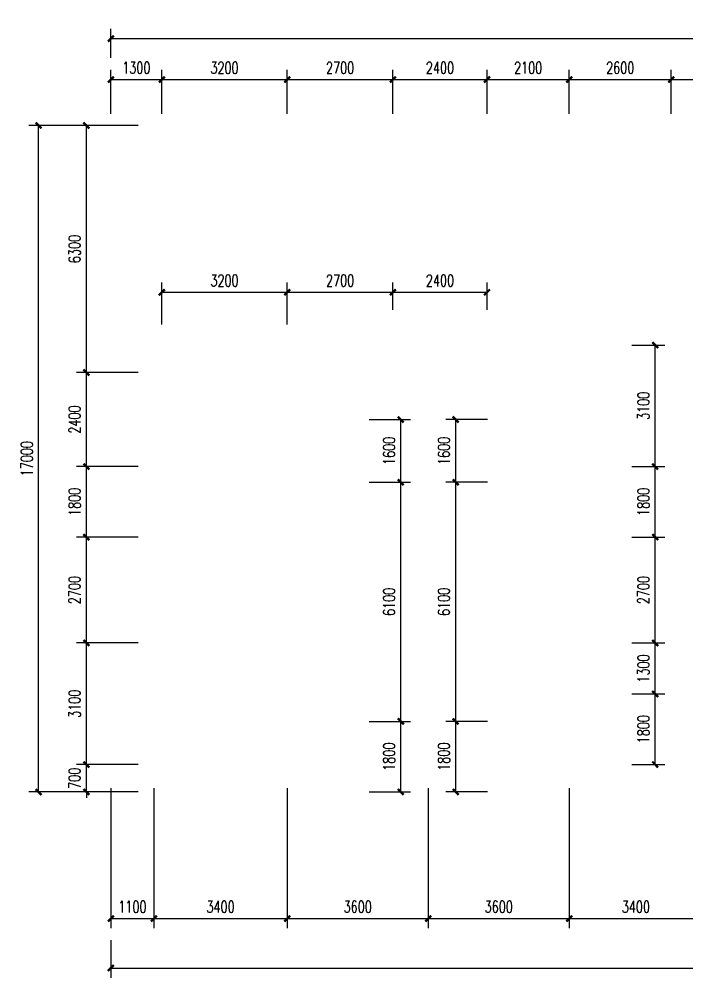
# Model space of a CAD drawing. Extents: x 23428 to 24977637, y 11095 to 11339778.
# Drawn here: x 24845725 to 24862765, y 11152756 to 11177209 of the extents above; entities that cross this region are included whole.
import ezdxf

# ---------------------------------------------------------------- set-up
doc = ezdxf.new("R2010")
doc.units = 0
doc.header["$LTSCALE"] = 1000
doc.layers.add('A-ANNO-DIMS', color=3, linetype='Continuous')
doc.styles.add('DIM_FONT', font='SIMPLEX', dxfattribs={"width": 0.7, "bigfont": 'GBCBIG'})
doc.dimstyles.new('DIMN', dxfattribs={"dimtxt": 300, "dimasz": 150, "dimexe": 250, "dimexo": 300, "dimgap": 150, "dimtad": 1, "dimdec": 0, "dimzin": 0, "dimdsep": 46, "dimtxsty": 'DIM_FONT', "dimblk": 'ARCHTICK', "dimcen": 0.09, "dimclrt": 7, "dimazin": 2, "dimtfac": 1, "dimtdec": 0, "dimtix": 1, "dimtmove": 2, "dimatfit": 3, "dimldrblk": 'ARCHTICK', "dimtolj": 1, "dimtzin": 0, "dimarcsym": 0})

# ---------------------------------------------------------------- blocks, each defined once
blk = doc.blocks.new('_ArchTick')
at = {"color": 0, "linetype": 'ByBlock', "const_width": 0.4}
blk.add_lwpolyline([(-0.5, -0.5), (0.5, 0.5)], dxfattribs=at)
blk = doc.blocks.new('*D221')
at = {"layer": 'A-ANNO-DIMS', "color": 0, "lineweight": -2}
for p, q in [((24861365, 11168897), (24862207, 11168897)), ((24861957, 11165797), (24861957, 11168897)), ((24861365, 11165797), (24862207, 11165797))]:
    blk.add_line(p, q, dxfattribs=at)
at = {"layer": 'Defpoints', "color": 0}
for p in [(24861065, 11168897), (24861957, 11168897), (24861065, 11165797)]:
    blk.add_point(p, dxfattribs=at)
at = {"layer": 'A-ANNO-DIMS', "color": 0, "lineweight": -2, "xscale": 150, "yscale": 150, "zscale": 150}
for p, rotation in [((24861957, 11168897), 90), ((24861957, 11165797), 270)]:
    blk.add_blockref('_ArchTick', p, dxfattribs=dict(at, rotation=rotation))
at = {"layer": 'A-ANNO-DIMS', "color": 7, "insert": (24861657, 11167347), "char_height": 300, "attachment_point": 5, "rotation": 90, "style": 'DIM_FONT'}
blk.add_mtext('\\A1;3100', dxfattribs=at)
blk = doc.blocks.new('*D222')
at = {"layer": 'A-ANNO-DIMS', "color": 0, "lineweight": -2}
for p, q in [((24861365, 11165797), (24862207, 11165797)), ((24861957, 11163997), (24861957, 11165797)), ((24861365, 11163997), (24862207, 11163997))]:
    blk.add_line(p, q, dxfattribs=at)
at = {"layer": 'Defpoints', "color": 0}
for p in [(24861065, 11165797), (24861957, 11165797), (24861065, 11163997)]:
    blk.add_point(p, dxfattribs=at)
at = {"layer": 'A-ANNO-DIMS', "color": 0, "lineweight": -2, "xscale": 150, "yscale": 150, "zscale": 150}
for p, rotation in [((24861957, 11165797), 90), ((24861957, 11163997), 270)]:
    blk.add_blockref('_ArchTick', p, dxfattribs=dict(at, rotation=rotation))
at = {"layer": 'A-ANNO-DIMS', "color": 7, "insert": (24861657, 11164897), "char_height": 300, "attachment_point": 5, "rotation": 90, "style": 'DIM_FONT'}
blk.add_mtext('\\A1;1800', dxfattribs=at)
blk = doc.blocks.new('*D223')
at = {"layer": 'A-ANNO-DIMS', "color": 0, "lineweight": -2}
for p, q in [((24861365, 11163997), (24862207, 11163997)), ((24861957, 11161297), (24861957, 11163997)), ((24861365, 11161297), (24862207, 11161297))]:
    blk.add_line(p, q, dxfattribs=at)
at = {"layer": 'Defpoints', "color": 0}
for p in [(24861065, 11163997), (24861957, 11163997), (24861065, 11161297)]:
    blk.add_point(p, dxfattribs=at)
at = {"layer": 'A-ANNO-DIMS', "color": 0, "lineweight": -2, "xscale": 150, "yscale": 150, "zscale": 150}
for p, rotation in [((24861957, 11163997), 90), ((24861957, 11161297), 270)]:
    blk.add_blockref('_ArchTick', p, dxfattribs=dict(at, rotation=rotation))
at = {"layer": 'A-ANNO-DIMS', "color": 7, "insert": (24861657, 11162647), "char_height": 300, "attachment_point": 5, "rotation": 90, "style": 'DIM_FONT'}
blk.add_mtext('\\A1;2700', dxfattribs=at)
blk = doc.blocks.new('*D224')
at = {"layer": 'A-ANNO-DIMS', "color": 0, "lineweight": -2}
for p, q in [((24861365, 11161297), (24862207, 11161297)), ((24861957, 11159997), (24861957, 11161297)), ((24861365, 11159997), (24862207, 11159997))]:
    blk.add_line(p, q, dxfattribs=at)
at = {"layer": 'Defpoints', "color": 0}
for p in [(24861065, 11161297), (24861957, 11161297), (24861065, 11159997)]:
    blk.add_point(p, dxfattribs=at)
at = {"layer": 'A-ANNO-DIMS', "color": 0, "lineweight": -2, "xscale": 150, "yscale": 150, "zscale": 150}
for p, rotation in [((24861957, 11161297), 90), ((24861957, 11159997), 270)]:
    blk.add_blockref('_ArchTick', p, dxfattribs=dict(at, rotation=rotation))
at = {"layer": 'A-ANNO-DIMS', "color": 7, "insert": (24861657, 11160647), "char_height": 300, "attachment_point": 5, "rotation": 90, "style": 'DIM_FONT'}
blk.add_mtext('\\A1;1300', dxfattribs=at)
blk = doc.blocks.new('*D225')
at = {"layer": 'A-ANNO-DIMS', "color": 0, "lineweight": -2}
for p, q in [((24861365, 11159997), (24862207, 11159997)), ((24861957, 11158197), (24861957, 11159997)), ((24861365, 11158197), (24862207, 11158197))]:
    blk.add_line(p, q, dxfattribs=at)
at = {"layer": 'Defpoints', "color": 0}
for p in [(24861065, 11159997), (24861957, 11159997), (24861065, 11158197)]:
    blk.add_point(p, dxfattribs=at)
at = {"layer": 'A-ANNO-DIMS', "color": 0, "lineweight": -2, "xscale": 150, "yscale": 150, "zscale": 150}
for p, rotation in [((24861957, 11159997), 90), ((24861957, 11158197), 270)]:
    blk.add_blockref('_ArchTick', p, dxfattribs=dict(at, rotation=rotation))
at = {"layer": 'A-ANNO-DIMS', "color": 7, "insert": (24861657, 11159097), "char_height": 300, "attachment_point": 5, "rotation": 90, "style": 'DIM_FONT'}
blk.add_mtext('\\A1;1800', dxfattribs=at)
blk = doc.blocks.new('*D233')
at = {"layer": 'A-ANNO-DIMS', "color": 0, "lineweight": -2}
for p, q in [((24862365, 11174797), (24862365, 11175919)), ((24864265, 11174797), (24864265, 11175919)), ((24862365, 11175669), (24864265, 11175669))]:
    blk.add_line(p, q, dxfattribs=at)
at = {"layer": 'Defpoints', "color": 0}
for p in [(24864265, 11175669), (24862365, 11174497), (24864265, 11174497)]:
    blk.add_point(p, dxfattribs=at)
at = {"layer": 'A-ANNO-DIMS', "color": 0, "lineweight": -2, "xscale": 150, "yscale": 150, "zscale": 150, "rotation": 180}
blk.add_blockref('_ArchTick', (24862365, 11175669), dxfattribs=at)
at = {"layer": 'A-ANNO-DIMS', "color": 0, "lineweight": -2, "xscale": 150, "yscale": 150, "zscale": 150}
blk.add_blockref('_ArchTick', (24864265, 11175669), dxfattribs=at)
at = {"layer": 'A-ANNO-DIMS', "color": 7, "insert": (24863315, 11175969), "char_height": 300, "attachment_point": 5, "style": 'DIM_FONT'}
blk.add_mtext('\\A1;1900', dxfattribs=at)
blk = doc.blocks.new('*D234')
at = {"layer": 'A-ANNO-DIMS', "color": 0, "lineweight": -2}
for p, q in [((24859765, 11174797), (24859765, 11175919)), ((24862365, 11174797), (24862365, 11175919)), ((24859765, 11175669), (24862365, 11175669))]:
    blk.add_line(p, q, dxfattribs=at)
at = {"layer": 'Defpoints', "color": 0}
for p in [(24862365, 11175669), (24859765, 11174497), (24862365, 11174497)]:
    blk.add_point(p, dxfattribs=at)
at = {"layer": 'A-ANNO-DIMS', "color": 0, "lineweight": -2, "xscale": 150, "yscale": 150, "zscale": 150, "rotation": 180}
blk.add_blockref('_ArchTick', (24859765, 11175669), dxfattribs=at)
at = {"layer": 'A-ANNO-DIMS', "color": 0, "lineweight": -2, "xscale": 150, "yscale": 150, "zscale": 150}
blk.add_blockref('_ArchTick', (24862365, 11175669), dxfattribs=at)
at = {"layer": 'A-ANNO-DIMS', "color": 7, "insert": (24861065, 11175969), "char_height": 300, "attachment_point": 5, "style": 'DIM_FONT'}
blk.add_mtext('\\A1;2600', dxfattribs=at)
blk = doc.blocks.new('*D235')
at = {"layer": 'A-ANNO-DIMS', "color": 0, "lineweight": -2}
for p, q in [((24857665, 11174797), (24857665, 11175919)), ((24859765, 11174797), (24859765, 11175919)), ((24857665, 11175669), (24859765, 11175669))]:
    blk.add_line(p, q, dxfattribs=at)
at = {"layer": 'Defpoints', "color": 0}
for p in [(24859765, 11175669), (24857665, 11174497), (24859765, 11174497)]:
    blk.add_point(p, dxfattribs=at)
at = {"layer": 'A-ANNO-DIMS', "color": 0, "lineweight": -2, "xscale": 150, "yscale": 150, "zscale": 150, "rotation": 180}
blk.add_blockref('_ArchTick', (24857665, 11175669), dxfattribs=at)
at = {"layer": 'A-ANNO-DIMS', "color": 0, "lineweight": -2, "xscale": 150, "yscale": 150, "zscale": 150}
blk.add_blockref('_ArchTick', (24859765, 11175669), dxfattribs=at)
at = {"layer": 'A-ANNO-DIMS', "color": 7, "insert": (24858715, 11175969), "char_height": 300, "attachment_point": 5, "style": 'DIM_FONT'}
blk.add_mtext('\\A1;2100', dxfattribs=at)
blk = doc.blocks.new('*D236')
at = {"layer": 'A-ANNO-DIMS', "color": 0, "lineweight": -2}
for p, q in [((24855265, 11174797), (24855265, 11175919)), ((24857665, 11174797), (24857665, 11175919)), ((24855265, 11175669), (24857665, 11175669))]:
    blk.add_line(p, q, dxfattribs=at)
at = {"layer": 'Defpoints', "color": 0}
for p in [(24857665, 11175669), (24855265, 11174497), (24857665, 11174497)]:
    blk.add_point(p, dxfattribs=at)
at = {"layer": 'A-ANNO-DIMS', "color": 0, "lineweight": -2, "xscale": 150, "yscale": 150, "zscale": 150, "rotation": 180}
blk.add_blockref('_ArchTick', (24855265, 11175669), dxfattribs=at)
at = {"layer": 'A-ANNO-DIMS', "color": 0, "lineweight": -2, "xscale": 150, "yscale": 150, "zscale": 150}
blk.add_blockref('_ArchTick', (24857665, 11175669), dxfattribs=at)
at = {"layer": 'A-ANNO-DIMS', "color": 7, "insert": (24856465, 11175969), "char_height": 300, "attachment_point": 5, "style": 'DIM_FONT'}
blk.add_mtext('\\A1;2400', dxfattribs=at)
blk = doc.blocks.new('*D237')
at = {"layer": 'A-ANNO-DIMS', "color": 0, "lineweight": -2}
for p, q in [((24852565, 11174797), (24852565, 11175919)), ((24855265, 11174797), (24855265, 11175919)), ((24852565, 11175669), (24855265, 11175669))]:
    blk.add_line(p, q, dxfattribs=at)
at = {"layer": 'Defpoints', "color": 0}
for p in [(24855265, 11175669), (24852565, 11174497), (24855265, 11174497)]:
    blk.add_point(p, dxfattribs=at)
at = {"layer": 'A-ANNO-DIMS', "color": 0, "lineweight": -2, "xscale": 150, "yscale": 150, "zscale": 150, "rotation": 180}
blk.add_blockref('_ArchTick', (24852565, 11175669), dxfattribs=at)
at = {"layer": 'A-ANNO-DIMS', "color": 0, "lineweight": -2, "xscale": 150, "yscale": 150, "zscale": 150}
blk.add_blockref('_ArchTick', (24855265, 11175669), dxfattribs=at)
at = {"layer": 'A-ANNO-DIMS', "color": 7, "insert": (24853915, 11175969), "char_height": 300, "attachment_point": 5, "style": 'DIM_FONT'}
blk.add_mtext('\\A1;2700', dxfattribs=at)
blk = doc.blocks.new('*D238')
at = {"layer": 'A-ANNO-DIMS', "color": 0, "lineweight": -2}
for p, q in [((24849365, 11174797), (24849365, 11175919)), ((24852565, 11174797), (24852565, 11175919)), ((24849365, 11175669), (24852565, 11175669))]:
    blk.add_line(p, q, dxfattribs=at)
at = {"layer": 'Defpoints', "color": 0}
for p in [(24852565, 11175669), (24849365, 11174497), (24852565, 11174497)]:
    blk.add_point(p, dxfattribs=at)
at = {"layer": 'A-ANNO-DIMS', "color": 0, "lineweight": -2, "xscale": 150, "yscale": 150, "zscale": 150, "rotation": 180}
blk.add_blockref('_ArchTick', (24849365, 11175669), dxfattribs=at)
at = {"layer": 'A-ANNO-DIMS', "color": 0, "lineweight": -2, "xscale": 150, "yscale": 150, "zscale": 150}
blk.add_blockref('_ArchTick', (24852565, 11175669), dxfattribs=at)
at = {"layer": 'A-ANNO-DIMS', "color": 7, "insert": (24850965, 11175969), "char_height": 300, "attachment_point": 5, "style": 'DIM_FONT'}
blk.add_mtext('\\A1;3200', dxfattribs=at)
blk = doc.blocks.new('*D239')
at = {"layer": 'A-ANNO-DIMS', "color": 0, "lineweight": -2}
for p, q in [((24848065, 11174797), (24848065, 11175919)), ((24849365, 11174797), (24849365, 11175919)), ((24848065, 11175669), (24849365, 11175669))]:
    blk.add_line(p, q, dxfattribs=at)
at = {"layer": 'Defpoints', "color": 0}
for p in [(24849365, 11175669), (24848065, 11174497), (24849365, 11174497)]:
    blk.add_point(p, dxfattribs=at)
at = {"layer": 'A-ANNO-DIMS', "color": 0, "lineweight": -2, "xscale": 150, "yscale": 150, "zscale": 150, "rotation": 180}
blk.add_blockref('_ArchTick', (24848065, 11175669), dxfattribs=at)
at = {"layer": 'A-ANNO-DIMS', "color": 0, "lineweight": -2, "xscale": 150, "yscale": 150, "zscale": 150}
blk.add_blockref('_ArchTick', (24849365, 11175669), dxfattribs=at)
at = {"layer": 'A-ANNO-DIMS', "color": 7, "insert": (24848715, 11175969), "char_height": 300, "attachment_point": 5, "style": 'DIM_FONT'}
blk.add_mtext('\\A1;1300', dxfattribs=at)
blk = doc.blocks.new('*D240')
at = {"layer": 'A-ANNO-DIMS', "color": 0, "lineweight": -2}
for p, q in [((24848465, 11174497), (24845971, 11174497)), ((24846221, 11157497), (24846221, 11174497)), ((24848465, 11157497), (24845971, 11157497))]:
    blk.add_line(p, q, dxfattribs=at)
at = {"layer": 'Defpoints', "color": 0}
for p in [(24846221, 11174497), (24848765, 11174497), (24848765, 11157497)]:
    blk.add_point(p, dxfattribs=at)
at = {"layer": 'A-ANNO-DIMS', "color": 0, "lineweight": -2, "xscale": 150, "yscale": 150, "zscale": 150}
for p, rotation in [((24846221, 11174497), 90), ((24846221, 11157497), 270)]:
    blk.add_blockref('_ArchTick', p, dxfattribs=dict(at, rotation=rotation))
at = {"layer": 'A-ANNO-DIMS', "color": 7, "insert": (24845921, 11165997), "char_height": 300, "attachment_point": 5, "rotation": 90, "style": 'DIM_FONT'}
blk.add_mtext('\\A1;17000', dxfattribs=at)
blk = doc.blocks.new('*D241')
at = {"layer": 'A-ANNO-DIMS', "color": 0, "lineweight": -2}
for p, q in [((24848765, 11174497), (24847190, 11174497)), ((24847440, 11168197), (24847440, 11174497)), ((24848765, 11168197), (24847190, 11168197))]:
    blk.add_line(p, q, dxfattribs=at)
at = {"layer": 'Defpoints', "color": 0}
for p in [(24847440, 11174497), (24849065, 11174497), (24849065, 11168197)]:
    blk.add_point(p, dxfattribs=at)
at = {"layer": 'A-ANNO-DIMS', "color": 0, "lineweight": -2, "xscale": 150, "yscale": 150, "zscale": 150}
for p, rotation in [((24847440, 11174497), 90), ((24847440, 11168197), 270)]:
    blk.add_blockref('_ArchTick', p, dxfattribs=dict(at, rotation=rotation))
at = {"layer": 'A-ANNO-DIMS', "color": 7, "insert": (24847140, 11171347), "char_height": 300, "attachment_point": 5, "rotation": 90, "style": 'DIM_FONT'}
blk.add_mtext('\\A1;6300', dxfattribs=at)
blk = doc.blocks.new('*D242')
at = {"layer": 'A-ANNO-DIMS', "color": 0, "lineweight": -2}
for p, q in [((24848765, 11168197), (24847190, 11168197)), ((24847440, 11165797), (24847440, 11168197)), ((24848765, 11165797), (24847190, 11165797))]:
    blk.add_line(p, q, dxfattribs=at)
at = {"layer": 'Defpoints', "color": 0}
for p in [(24847440, 11168197), (24849065, 11168197), (24849065, 11165797)]:
    blk.add_point(p, dxfattribs=at)
at = {"layer": 'A-ANNO-DIMS', "color": 0, "lineweight": -2, "xscale": 150, "yscale": 150, "zscale": 150}
for p, rotation in [((24847440, 11168197), 90), ((24847440, 11165797), 270)]:
    blk.add_blockref('_ArchTick', p, dxfattribs=dict(at, rotation=rotation))
at = {"layer": 'A-ANNO-DIMS', "color": 7, "insert": (24847140, 11166997), "char_height": 300, "attachment_point": 5, "rotation": 90, "style": 'DIM_FONT'}
blk.add_mtext('\\A1;2400', dxfattribs=at)
blk = doc.blocks.new('*D243')
at = {"layer": 'A-ANNO-DIMS', "color": 0, "lineweight": -2}
for p, q in [((24848765, 11165797), (24847190, 11165797)), ((24847440, 11163997), (24847440, 11165797)), ((24848765, 11163997), (24847190, 11163997))]:
    blk.add_line(p, q, dxfattribs=at)
at = {"layer": 'Defpoints', "color": 0}
for p in [(24847440, 11165797), (24849065, 11165797), (24849065, 11163997)]:
    blk.add_point(p, dxfattribs=at)
at = {"layer": 'A-ANNO-DIMS', "color": 0, "lineweight": -2, "xscale": 150, "yscale": 150, "zscale": 150}
for p, rotation in [((24847440, 11165797), 90), ((24847440, 11163997), 270)]:
    blk.add_blockref('_ArchTick', p, dxfattribs=dict(at, rotation=rotation))
at = {"layer": 'A-ANNO-DIMS', "color": 7, "insert": (24847140, 11164897), "char_height": 300, "attachment_point": 5, "rotation": 90, "style": 'DIM_FONT'}
blk.add_mtext('\\A1;1800', dxfattribs=at)
blk = doc.blocks.new('*D244')
at = {"layer": 'A-ANNO-DIMS', "color": 0, "lineweight": -2}
for p, q in [((24848765, 11163997), (24847190, 11163997)), ((24847440, 11161297), (24847440, 11163997)), ((24848765, 11161297), (24847190, 11161297))]:
    blk.add_line(p, q, dxfattribs=at)
at = {"layer": 'Defpoints', "color": 0}
for p in [(24847440, 11163997), (24849065, 11163997), (24849065, 11161297)]:
    blk.add_point(p, dxfattribs=at)
at = {"layer": 'A-ANNO-DIMS', "color": 0, "lineweight": -2, "xscale": 150, "yscale": 150, "zscale": 150}
for p, rotation in [((24847440, 11163997), 90), ((24847440, 11161297), 270)]:
    blk.add_blockref('_ArchTick', p, dxfattribs=dict(at, rotation=rotation))
at = {"layer": 'A-ANNO-DIMS', "color": 7, "insert": (24847140, 11162647), "char_height": 300, "attachment_point": 5, "rotation": 90, "style": 'DIM_FONT'}
blk.add_mtext('\\A1;2700', dxfattribs=at)
blk = doc.blocks.new('*D245')
at = {"layer": 'A-ANNO-DIMS', "color": 0, "lineweight": -2}
for p, q in [((24848765, 11161297), (24847190, 11161297)), ((24847440, 11158197), (24847440, 11161297)), ((24848765, 11158197), (24847190, 11158197))]:
    blk.add_line(p, q, dxfattribs=at)
at = {"layer": 'Defpoints', "color": 0}
for p in [(24847440, 11161297), (24849065, 11161297), (24849065, 11158197)]:
    blk.add_point(p, dxfattribs=at)
at = {"layer": 'A-ANNO-DIMS', "color": 0, "lineweight": -2, "xscale": 150, "yscale": 150, "zscale": 150}
for p, rotation in [((24847440, 11161297), 90), ((24847440, 11158197), 270)]:
    blk.add_blockref('_ArchTick', p, dxfattribs=dict(at, rotation=rotation))
at = {"layer": 'A-ANNO-DIMS', "color": 7, "insert": (24847140, 11159747), "char_height": 300, "attachment_point": 5, "rotation": 90, "style": 'DIM_FONT'}
blk.add_mtext('\\A1;3100', dxfattribs=at)
blk = doc.blocks.new('*D246')
at = {"layer": 'A-ANNO-DIMS', "color": 0, "lineweight": -2}
for p, q in [((24848765, 11158197), (24847190, 11158197)), ((24847440, 11158197), (24847440, 11158347)), ((24847440, 11157497), (24847440, 11158197)), ((24848765, 11157497), (24847190, 11157497)), ((24847440, 11157497), (24847440, 11157347))]:
    blk.add_line(p, q, dxfattribs=at)
at = {"layer": 'Defpoints', "color": 0}
for p in [(24847440, 11158197), (24849065, 11158197), (24849065, 11157497)]:
    blk.add_point(p, dxfattribs=at)
at = {"layer": 'A-ANNO-DIMS', "color": 0, "lineweight": -2, "xscale": 150, "yscale": 150, "zscale": 150}
for p, rotation in [((24847440, 11158197), 270), ((24847440, 11157497), 90)]:
    blk.add_blockref('_ArchTick', p, dxfattribs=dict(at, rotation=rotation))
at = {"layer": 'A-ANNO-DIMS', "color": 7, "insert": (24847140, 11157847), "char_height": 300, "attachment_point": 5, "rotation": 90, "style": 'DIM_FONT'}
blk.add_mtext('\\A1;700', dxfattribs=at)
blk = doc.blocks.new('*D250')
at = {"layer": 'A-ANNO-DIMS', "color": 0, "lineweight": -2}
for p, q in [((24857676, 11159297), (24856615, 11159297)), ((24856865, 11157497), (24856865, 11159297)), ((24857676, 11157497), (24856615, 11157497))]:
    blk.add_line(p, q, dxfattribs=at)
at = {"layer": 'Defpoints', "color": 0}
for p in [(24856865, 11159297), (24857976, 11159297), (24857976, 11157497)]:
    blk.add_point(p, dxfattribs=at)
at = {"layer": 'A-ANNO-DIMS', "color": 0, "lineweight": -2, "xscale": 150, "yscale": 150, "zscale": 150}
for p, rotation in [((24856865, 11159297), 90), ((24856865, 11157497), 270)]:
    blk.add_blockref('_ArchTick', p, dxfattribs=dict(at, rotation=rotation))
at = {"layer": 'A-ANNO-DIMS', "color": 7, "insert": (24856565, 11158397), "char_height": 300, "attachment_point": 5, "rotation": 90, "style": 'DIM_FONT'}
blk.add_mtext('\\A1;1800', dxfattribs=at)
blk = doc.blocks.new('*D251')
at = {"layer": 'A-ANNO-DIMS', "color": 0, "lineweight": -2}
for p, q in [((24857676, 11165397), (24856615, 11165397)), ((24856865, 11159297), (24856865, 11165397)), ((24857676, 11159297), (24856615, 11159297))]:
    blk.add_line(p, q, dxfattribs=at)
at = {"layer": 'Defpoints', "color": 0}
for p in [(24856865, 11165397), (24857976, 11165397), (24857976, 11159297)]:
    blk.add_point(p, dxfattribs=at)
at = {"layer": 'A-ANNO-DIMS', "color": 0, "lineweight": -2, "xscale": 150, "yscale": 150, "zscale": 150}
for p, rotation in [((24856865, 11165397), 90), ((24856865, 11159297), 270)]:
    blk.add_blockref('_ArchTick', p, dxfattribs=dict(at, rotation=rotation))
at = {"layer": 'A-ANNO-DIMS', "color": 7, "insert": (24856565, 11162347), "char_height": 300, "attachment_point": 5, "rotation": 90, "style": 'DIM_FONT'}
blk.add_mtext('\\A1;6100', dxfattribs=at)
blk = doc.blocks.new('*D252')
at = {"layer": 'A-ANNO-DIMS', "color": 0, "lineweight": -2}
for p, q in [((24857676, 11166997), (24856615, 11166997)), ((24856865, 11165397), (24856865, 11166997)), ((24857676, 11165397), (24856615, 11165397))]:
    blk.add_line(p, q, dxfattribs=at)
at = {"layer": 'Defpoints', "color": 0}
for p in [(24856865, 11166997), (24857976, 11166997), (24857976, 11165397)]:
    blk.add_point(p, dxfattribs=at)
at = {"layer": 'A-ANNO-DIMS', "color": 0, "lineweight": -2, "xscale": 150, "yscale": 150, "zscale": 150}
for p, rotation in [((24856865, 11166997), 90), ((24856865, 11165397), 270)]:
    blk.add_blockref('_ArchTick', p, dxfattribs=dict(at, rotation=rotation))
at = {"layer": 'A-ANNO-DIMS', "color": 7, "insert": (24856565, 11166197), "char_height": 300, "attachment_point": 5, "rotation": 90, "style": 'DIM_FONT'}
blk.add_mtext('\\A1;1600', dxfattribs=at)
blk = doc.blocks.new('*D253')
at = {"layer": 'A-ANNO-DIMS', "color": 0, "lineweight": -2}
for p, q in [((24849365, 11169424), (24849365, 11170492)), ((24852565, 11169424), (24852565, 11170492)), ((24849365, 11170242), (24852565, 11170242))]:
    blk.add_line(p, q, dxfattribs=at)
at = {"layer": 'Defpoints', "color": 0}
for p in [(24852565, 11170242), (24849365, 11169124), (24852565, 11169124)]:
    blk.add_point(p, dxfattribs=at)
at = {"layer": 'A-ANNO-DIMS', "color": 0, "lineweight": -2, "xscale": 150, "yscale": 150, "zscale": 150, "rotation": 180}
blk.add_blockref('_ArchTick', (24849365, 11170242), dxfattribs=at)
at = {"layer": 'A-ANNO-DIMS', "color": 0, "lineweight": -2, "xscale": 150, "yscale": 150, "zscale": 150}
blk.add_blockref('_ArchTick', (24852565, 11170242), dxfattribs=at)
at = {"layer": 'A-ANNO-DIMS', "color": 7, "insert": (24850965, 11170542), "char_height": 300, "attachment_point": 5, "style": 'DIM_FONT'}
blk.add_mtext('\\A1;3200', dxfattribs=at)
blk = doc.blocks.new('*D254')
at = {"layer": 'A-ANNO-DIMS', "color": 0, "lineweight": -2}
for p, q in [((24854653, 11159297), (24855714, 11159297)), ((24855464, 11157497), (24855464, 11159297)), ((24854653, 11157497), (24855714, 11157497))]:
    blk.add_line(p, q, dxfattribs=at)
at = {"layer": 'Defpoints', "color": 0}
for p in [(24854353, 11159297), (24855464, 11159297), (24854353, 11157497)]:
    blk.add_point(p, dxfattribs=at)
at = {"layer": 'A-ANNO-DIMS', "color": 0, "lineweight": -2, "xscale": 150, "yscale": 150, "zscale": 150}
for p, rotation in [((24855464, 11159297), 90), ((24855464, 11157497), 270)]:
    blk.add_blockref('_ArchTick', p, dxfattribs=dict(at, rotation=rotation))
at = {"layer": 'A-ANNO-DIMS', "color": 7, "insert": (24855164, 11158397), "char_height": 300, "attachment_point": 5, "rotation": 90, "style": 'DIM_FONT'}
blk.add_mtext('\\A1;1800', dxfattribs=at)
blk = doc.blocks.new('*D255')
at = {"layer": 'A-ANNO-DIMS', "color": 0, "lineweight": -2}
for p, q in [((24854653, 11165397), (24855714, 11165397)), ((24855464, 11159297), (24855464, 11165397)), ((24854653, 11159297), (24855714, 11159297))]:
    blk.add_line(p, q, dxfattribs=at)
at = {"layer": 'Defpoints', "color": 0}
for p in [(24854353, 11165397), (24855464, 11165397), (24854353, 11159297)]:
    blk.add_point(p, dxfattribs=at)
at = {"layer": 'A-ANNO-DIMS', "color": 0, "lineweight": -2, "xscale": 150, "yscale": 150, "zscale": 150}
for p, rotation in [((24855464, 11165397), 90), ((24855464, 11159297), 270)]:
    blk.add_blockref('_ArchTick', p, dxfattribs=dict(at, rotation=rotation))
at = {"layer": 'A-ANNO-DIMS', "color": 7, "insert": (24855164, 11162347), "char_height": 300, "attachment_point": 5, "rotation": 90, "style": 'DIM_FONT'}
blk.add_mtext('\\A1;6100', dxfattribs=at)
blk = doc.blocks.new('*D256')
at = {"layer": 'A-ANNO-DIMS', "color": 0, "lineweight": -2}
for p, q in [((24854653, 11166997), (24855714, 11166997)), ((24855464, 11165397), (24855464, 11166997)), ((24854653, 11165397), (24855714, 11165397))]:
    blk.add_line(p, q, dxfattribs=at)
at = {"layer": 'Defpoints', "color": 0}
for p in [(24854353, 11166997), (24855464, 11166997), (24854353, 11165397)]:
    blk.add_point(p, dxfattribs=at)
at = {"layer": 'A-ANNO-DIMS', "color": 0, "lineweight": -2, "xscale": 150, "yscale": 150, "zscale": 150}
for p, rotation in [((24855464, 11166997), 90), ((24855464, 11165397), 270)]:
    blk.add_blockref('_ArchTick', p, dxfattribs=dict(at, rotation=rotation))
at = {"layer": 'A-ANNO-DIMS', "color": 7, "insert": (24855164, 11166197), "char_height": 300, "attachment_point": 5, "rotation": 90, "style": 'DIM_FONT'}
blk.add_mtext('\\A1;1600', dxfattribs=at)
blk = doc.blocks.new('*D264')
at = {"layer": 'A-ANNO-DIMS', "color": 0, "lineweight": -2}
for p, q in [((24852565, 11169797), (24852565, 11170492)), ((24855265, 11169797), (24855265, 11170492)), ((24852565, 11170242), (24855265, 11170242))]:
    blk.add_line(p, q, dxfattribs=at)
at = {"layer": 'Defpoints', "color": 0}
for p in [(24855265, 11170242), (24852565, 11169497), (24855265, 11169497)]:
    blk.add_point(p, dxfattribs=at)
at = {"layer": 'A-ANNO-DIMS', "color": 0, "lineweight": -2, "xscale": 150, "yscale": 150, "zscale": 150, "rotation": 180}
blk.add_blockref('_ArchTick', (24852565, 11170242), dxfattribs=at)
at = {"layer": 'A-ANNO-DIMS', "color": 0, "lineweight": -2, "xscale": 150, "yscale": 150, "zscale": 150}
blk.add_blockref('_ArchTick', (24855265, 11170242), dxfattribs=at)
at = {"layer": 'A-ANNO-DIMS', "color": 7, "insert": (24853915, 11170542), "char_height": 300, "attachment_point": 5, "style": 'DIM_FONT'}
blk.add_mtext('\\A1;2700', dxfattribs=at)
blk = doc.blocks.new('*D265')
at = {"layer": 'A-ANNO-DIMS', "color": 0, "lineweight": -2}
for p, q in [((24855265, 11169797), (24855265, 11170492)), ((24857665, 11169797), (24857665, 11170492)), ((24855265, 11170242), (24857665, 11170242))]:
    blk.add_line(p, q, dxfattribs=at)
at = {"layer": 'Defpoints', "color": 0}
for p in [(24857665, 11170242), (24855265, 11169497), (24857665, 11169497)]:
    blk.add_point(p, dxfattribs=at)
at = {"layer": 'A-ANNO-DIMS', "color": 0, "lineweight": -2, "xscale": 150, "yscale": 150, "zscale": 150, "rotation": 180}
blk.add_blockref('_ArchTick', (24855265, 11170242), dxfattribs=at)
at = {"layer": 'A-ANNO-DIMS', "color": 0, "lineweight": -2, "xscale": 150, "yscale": 150, "zscale": 150}
blk.add_blockref('_ArchTick', (24857665, 11170242), dxfattribs=at)
at = {"layer": 'A-ANNO-DIMS', "color": 7, "insert": (24856465, 11170542), "char_height": 300, "attachment_point": 5, "style": 'DIM_FONT'}
blk.add_mtext('\\A1;2400', dxfattribs=at)
blk = doc.blocks.new('*D266')
at = {"layer": 'A-ANNO-DIMS', "color": 0, "lineweight": -2}
for p, q in [((24848065, 11157597), (24848065, 11154019)), ((24849165, 11157597), (24849165, 11154019)), ((24848065, 11154269), (24849165, 11154269))]:
    blk.add_line(p, q, dxfattribs=at)
at = {"layer": 'Defpoints', "color": 0}
for p in [(24848065, 11157897), (24849165, 11157897), (24849165, 11154269)]:
    blk.add_point(p, dxfattribs=at)
at = {"layer": 'A-ANNO-DIMS', "color": 0, "lineweight": -2, "xscale": 150, "yscale": 150, "zscale": 150, "rotation": 180}
blk.add_blockref('_ArchTick', (24848065, 11154269), dxfattribs=at)
at = {"layer": 'A-ANNO-DIMS', "color": 0, "lineweight": -2, "xscale": 150, "yscale": 150, "zscale": 150}
blk.add_blockref('_ArchTick', (24849165, 11154269), dxfattribs=at)
at = {"layer": 'A-ANNO-DIMS', "color": 7, "insert": (24848615, 11154569), "char_height": 300, "attachment_point": 5, "style": 'DIM_FONT'}
blk.add_mtext('\\A1;1100', dxfattribs=at)
blk = doc.blocks.new('*D267')
at = {"layer": 'A-ANNO-DIMS', "color": 0, "lineweight": -2}
for p, q in [((24849165, 11157597), (24849165, 11154019)), ((24852565, 11157597), (24852565, 11154019)), ((24849165, 11154269), (24852565, 11154269))]:
    blk.add_line(p, q, dxfattribs=at)
at = {"layer": 'Defpoints', "color": 0}
for p in [(24849165, 11157897), (24852565, 11157897), (24852565, 11154269)]:
    blk.add_point(p, dxfattribs=at)
at = {"layer": 'A-ANNO-DIMS', "color": 0, "lineweight": -2, "xscale": 150, "yscale": 150, "zscale": 150, "rotation": 180}
blk.add_blockref('_ArchTick', (24849165, 11154269), dxfattribs=at)
at = {"layer": 'A-ANNO-DIMS', "color": 0, "lineweight": -2, "xscale": 150, "yscale": 150, "zscale": 150}
blk.add_blockref('_ArchTick', (24852565, 11154269), dxfattribs=at)
at = {"layer": 'A-ANNO-DIMS', "color": 7, "insert": (24850865, 11154569), "char_height": 300, "attachment_point": 5, "style": 'DIM_FONT'}
blk.add_mtext('\\A1;3400', dxfattribs=at)
blk = doc.blocks.new('*D268')
at = {"layer": 'A-ANNO-DIMS', "color": 0, "lineweight": -2}
for p, q in [((24852565, 11157597), (24852565, 11154019)), ((24856165, 11157597), (24856165, 11154019)), ((24852565, 11154269), (24856165, 11154269))]:
    blk.add_line(p, q, dxfattribs=at)
at = {"layer": 'Defpoints', "color": 0}
for p in [(24852565, 11157897), (24856165, 11157897), (24856165, 11154269)]:
    blk.add_point(p, dxfattribs=at)
at = {"layer": 'A-ANNO-DIMS', "color": 0, "lineweight": -2, "xscale": 150, "yscale": 150, "zscale": 150, "rotation": 180}
blk.add_blockref('_ArchTick', (24852565, 11154269), dxfattribs=at)
at = {"layer": 'A-ANNO-DIMS', "color": 0, "lineweight": -2, "xscale": 150, "yscale": 150, "zscale": 150}
blk.add_blockref('_ArchTick', (24856165, 11154269), dxfattribs=at)
at = {"layer": 'A-ANNO-DIMS', "color": 7, "insert": (24854365, 11154569), "char_height": 300, "attachment_point": 5, "style": 'DIM_FONT'}
blk.add_mtext('\\A1;3600', dxfattribs=at)
blk = doc.blocks.new('*D269')
at = {"layer": 'A-ANNO-DIMS', "color": 0, "lineweight": -2}
for p, q in [((24856165, 11157597), (24856165, 11154019)), ((24859765, 11157597), (24859765, 11154019)), ((24856165, 11154269), (24859765, 11154269))]:
    blk.add_line(p, q, dxfattribs=at)
at = {"layer": 'Defpoints', "color": 0}
for p in [(24856165, 11157897), (24859765, 11157897), (24859765, 11154269)]:
    blk.add_point(p, dxfattribs=at)
at = {"layer": 'A-ANNO-DIMS', "color": 0, "lineweight": -2, "xscale": 150, "yscale": 150, "zscale": 150, "rotation": 180}
blk.add_blockref('_ArchTick', (24856165, 11154269), dxfattribs=at)
at = {"layer": 'A-ANNO-DIMS', "color": 0, "lineweight": -2, "xscale": 150, "yscale": 150, "zscale": 150}
blk.add_blockref('_ArchTick', (24859765, 11154269), dxfattribs=at)
at = {"layer": 'A-ANNO-DIMS', "color": 7, "insert": (24857965, 11154569), "char_height": 300, "attachment_point": 5, "style": 'DIM_FONT'}
blk.add_mtext('\\A1;3600', dxfattribs=at)
blk = doc.blocks.new('*D270')
at = {"layer": 'A-ANNO-DIMS', "color": 0, "lineweight": -2}
for p, q in [((24859765, 11157597), (24859765, 11154019)), ((24863165, 11157597), (24863165, 11154019)), ((24859765, 11154269), (24863165, 11154269))]:
    blk.add_line(p, q, dxfattribs=at)
at = {"layer": 'Defpoints', "color": 0}
for p in [(24859765, 11157897), (24863165, 11157897), (24863165, 11154269)]:
    blk.add_point(p, dxfattribs=at)
at = {"layer": 'A-ANNO-DIMS', "color": 0, "lineweight": -2, "xscale": 150, "yscale": 150, "zscale": 150, "rotation": 180}
blk.add_blockref('_ArchTick', (24859765, 11154269), dxfattribs=at)
at = {"layer": 'A-ANNO-DIMS', "color": 0, "lineweight": -2, "xscale": 150, "yscale": 150, "zscale": 150}
blk.add_blockref('_ArchTick', (24863165, 11154269), dxfattribs=at)
at = {"layer": 'A-ANNO-DIMS', "color": 7, "insert": (24861465, 11154569), "char_height": 300, "attachment_point": 5, "style": 'DIM_FONT'}
blk.add_mtext('\\A1;3400', dxfattribs=at)
blk = doc.blocks.new('*D280')
at = {"layer": 'A-ANNO-DIMS', "color": 0, "lineweight": -2}
for p, q in [((24848065, 11176219), (24848065, 11176962)), ((24911065, 11176219), (24911065, 11176962)), ((24848065, 11176712), (24911065, 11176712))]:
    blk.add_line(p, q, dxfattribs=at)
at = {"layer": 'Defpoints', "color": 0}
for p in [(24911065, 11176712), (24848065, 11175919), (24911065, 11175919)]:
    blk.add_point(p, dxfattribs=at)
at = {"layer": 'A-ANNO-DIMS', "color": 0, "lineweight": -2, "xscale": 150, "yscale": 150, "zscale": 150, "rotation": 180}
blk.add_blockref('_ArchTick', (24848065, 11176712), dxfattribs=at)
at = {"layer": 'A-ANNO-DIMS', "color": 0, "lineweight": -2, "xscale": 150, "yscale": 150, "zscale": 150}
blk.add_blockref('_ArchTick', (24911065, 11176712), dxfattribs=at)
at = {"layer": 'A-ANNO-DIMS', "color": 7, "insert": (24879565, 11177012), "char_height": 300, "attachment_point": 5, "style": 'DIM_FONT'}
blk.add_mtext('\\A1;63000', dxfattribs=at)
blk = doc.blocks.new('*D526')
at = {"layer": 'A-ANNO-DIMS', "color": 0, "lineweight": -2}
for p, q in [((24848065, 11153719), (24848065, 11152756)), ((24911065, 11153719), (24911065, 11152756)), ((24848065, 11153006), (24911065, 11153006))]:
    blk.add_line(p, q, dxfattribs=at)
at = {"layer": 'Defpoints', "color": 0}
for p in [(24848065, 11154019), (24911065, 11154019), (24911065, 11153006)]:
    blk.add_point(p, dxfattribs=at)
at = {"layer": 'A-ANNO-DIMS', "color": 0, "lineweight": -2, "xscale": 150, "yscale": 150, "zscale": 150, "rotation": 180}
blk.add_blockref('_ArchTick', (24848065, 11153006), dxfattribs=at)
at = {"layer": 'A-ANNO-DIMS', "color": 0, "lineweight": -2, "xscale": 150, "yscale": 150, "zscale": 150}
blk.add_blockref('_ArchTick', (24911065, 11153006), dxfattribs=at)
at = {"layer": 'A-ANNO-DIMS', "color": 7, "insert": (24879565, 11153306), "char_height": 300, "attachment_point": 5, "style": 'DIM_FONT'}
blk.add_mtext('\\A1;63000', dxfattribs=at)
blk = doc.blocks.new('*D553')
at = {"layer": 'A-ANNO-DIMS', "color": 0, "lineweight": -2}
for p, q in [((24848465, 11174497), (24845971, 11174497)), ((24846221, 11157497), (24846221, 11174497)), ((24848465, 11157497), (24845971, 11157497))]:
    blk.add_line(p, q, dxfattribs=at)
at = {"layer": 'Defpoints', "color": 0}
for p in [(24846221, 11174497), (24848765, 11174497), (24848765, 11157497)]:
    blk.add_point(p, dxfattribs=at)
at = {"layer": 'A-ANNO-DIMS', "color": 0, "lineweight": -2, "xscale": 150, "yscale": 150, "zscale": 150}
for p, rotation in [((24846221, 11174497), 90), ((24846221, 11157497), 270)]:
    blk.add_blockref('_ArchTick', p, dxfattribs=dict(at, rotation=rotation))
at = {"layer": 'A-ANNO-DIMS', "color": 7, "insert": (24845921, 11165997), "char_height": 300, "attachment_point": 5, "rotation": 90, "style": 'DIM_FONT'}
blk.add_mtext('\\A1;17000', dxfattribs=at)

msp = doc.modelspace()

# ---------------------------------------------------------------- dimensions: what is measured, and where the dimension line sits
at = {"layer": 'A-ANNO-DIMS'}
for p1, p2, distance, picture, middle in [((24848064.579, 11175919.377), (24911064.579, 11175919.377), 792.673, '*D280', (24879564.579, 11177012.05)), ((24848064.579, 11174497.4), (24849364.579, 11174497.4), 1171.977, '*D239', (24848714.579, 11175969.377)), ((24849364.579, 11174497.4), (24852564.579, 11174497.4), 1171.977, '*D238', (24850964.579, 11175969.377)), ((24852564.579, 11174497.4), (24855264.579, 11174497.4), 1171.977, '*D237', (24853914.579, 11175969.377)), ((24855264.579, 11174497.4), (24857664.579, 11174497.4), 1171.977, '*D236', (24856464.579, 11175969.377)), ((24857664.579, 11174497.4), (24859764.579, 11174497.4), 1171.977, '*D235', (24858714.579, 11175969.377)), ((24859764.579, 11174497.4), (24862364.579, 11174497.4), 1171.977, '*D234', (24861064.579, 11175969.377)), ((24862364.579, 11174497.4), (24864264.579, 11174497.4), 1171.977, '*D233', (24863314.579, 11175969.377)), ((24848764.579, 11157497.4), (24848764.579, 11174497.4), 2543.143, '*D240', (24845921.435, 11165997.4)), ((24848764.579, 11157497.4), (24848764.579, 11174497.4), 2543.143, '*D553', (24845921.435, 11165997.4)), ((24849064.579, 11168197.4), (24849064.579, 11174497.4), 1624.251, '*D241', (24847140.327, 11171347.4)), ((24849364.579, 11169124.104), (24852564.579, 11169124.104), 1118.338, '*D253', (24850964.579, 11170542.442)), ((24852564.579, 11169497.4), (24855264.579, 11169497.4), 745.042, '*D264', (24853914.579, 11170542.442)), ((24855264.579, 11169497.4), (24857664.579, 11169497.4), 745.042, '*D265', (24856464.579, 11170542.442)), ((24861064.579, 11165797.4), (24861064.579, 11168897.4), -892.411, '*D221', (24861656.99, 11167347.4)), ((24849064.579, 11165797.4), (24849064.579, 11168197.4), 1624.251, '*D242', (24847140.327, 11166997.4)), ((24854352.784, 11165397.4), (24854352.784, 11166997.4), -1110.906, '*D256', (24855163.69, 11166197.4)), ((24857976.373, 11165397.4), (24857976.373, 11166997.4), 1110.906, '*D252', (24856565.467, 11166197.4)), ((24849064.579, 11163997.4), (24849064.579, 11165797.4), 1624.251, '*D243', (24847140.327, 11164897.4)), ((24861064.579, 11163997.4), (24861064.579, 11165797.4), -892.411, '*D222', (24861656.99, 11164897.4)), ((24854352.784, 11159297.4), (24854352.784, 11165397.4), -1110.906, '*D255', (24855163.69, 11162347.4)), ((24857976.373, 11159297.4), (24857976.373, 11165397.4), 1110.906, '*D251', (24856565.467, 11162347.4)), ((24849064.579, 11161297.4), (24849064.579, 11163997.4), 1624.251, '*D244', (24847140.327, 11162647.4)), ((24861064.579, 11161297.4), (24861064.579, 11163997.4), -892.411, '*D223', (24861656.99, 11162647.4)), ((24849064.579, 11158197.4), (24849064.579, 11161297.4), 1624.251, '*D245', (24847140.327, 11159747.4)), ((24861064.579, 11159997.4), (24861064.579, 11161297.4), -892.411, '*D224', (24861656.99, 11160647.4)), ((24861064.579, 11158197.4), (24861064.579, 11159997.4), -892.411, '*D225', (24861656.99, 11159097.4)), ((24854352.784, 11157497.4), (24854352.784, 11159297.4), -1110.906, '*D254', (24855163.69, 11158397.4)), ((24857976.373, 11157497.4), (24857976.373, 11159297.4), 1110.906, '*D250', (24856565.467, 11158397.4)), ((24849064.579, 11157497.4), (24849064.579, 11158197.4), 1624.251, '*D246', (24847140.327, 11157847.4)), ((24848064.579, 11157897.4), (24849164.579, 11157897.4), -3628.37, '*D266', (24848614.579, 11154569.03)), ((24849164.579, 11157897.4), (24852564.579, 11157897.4), -3628.37, '*D267', (24850864.579, 11154569.03)), ((24852564.579, 11157897.4), (24856164.579, 11157897.4), -3628.37, '*D268', (24854364.579, 11154569.03)), ((24856164.579, 11157897.4), (24859764.579, 11157897.4), -3628.37, '*D269', (24857964.579, 11154569.03)), ((24859764.579, 11157897.4), (24863164.579, 11157897.4), -3628.37, '*D270', (24861464.579, 11154569.03)), ((24848064.579, 11154019.03), (24911064.579, 11154019.03), -1012.587, '*D526', (24879564.579, 11153306.443))]:
    dim = msp.add_aligned_dim(p1=p1, p2=p2, distance=distance, dimstyle='DIMN', dxfattribs=at)
    dim.commit()
    dim.dimension.update_dxf_attribs({"geometry": picture, "text_midpoint": middle})

doc.saveas('drawing.dxf')
